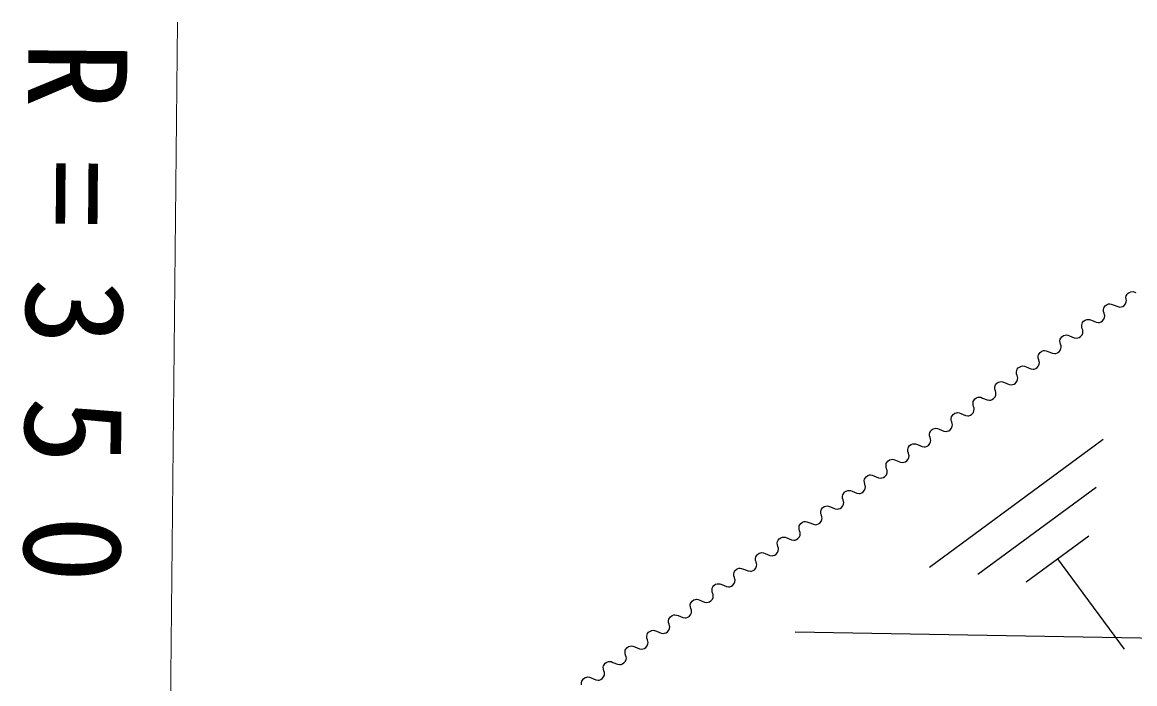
# Model space of a CAD drawing. Units: millimetres, scale not verified. Extents: x -1250 to 680000, y -1250 to 380000.
# Drawn here: x 151563 to 172152, y 315894 to 328140 of the extents above; entities that cross this region are included whole.
import ezdxf

# ---------------------------------------------------------------- set-up
doc = ezdxf.new("R2010")
doc.units = ezdxf.units.MM
doc.header["$LTSCALE"] = 1000
for name, color, linetype, lineweight in [('M-BGD', 7, 'Continuous', 25), ('M-BMK-HTXT', 7, 'Continuous', 13), ('M-STR-HTXT', 7, 'Continuous', 13)]:
    doc.layers.add(name, color=color, linetype=linetype, lineweight=lineweight)
doc.styles.add('ＭＳ ゴシック', font='')
doc.styles.get('ＭＳ ゴシック').set_extended_font_data('MS Gothic')

msp = doc.modelspace()

# ---------------------------------------------------------------- linework, layer by layer
at = {"layer": 'M-BGD'}
for p, q in [((171986, 323042), (171994, 323073)), ((171996, 323012), (171986, 323042)), ((171994, 323073), (172012, 323105)), ((172012, 323105), (172031, 323126)), ((172031, 323126), (172050, 323138)), ((172050, 323138), (172080, 323150)), ((172080, 323150), (172120, 323153)), ((172120, 323153), (172151, 323145)), ((172151, 323145), (172172, 323136)), ((171573, 322820), (171578, 322848)), ((171578, 322848), (171588, 322867)), ((171588, 322867), (171607, 322892)), ((171607, 322892), (171639, 322915)), ((171639, 322915), (171669, 322925)), ((171669, 322925), (171691, 322928)), ((171691, 322928), (171718, 322923)), ((171718, 322923), (171752, 322911)), ((171752, 322911), (171838, 322875)), ((171838, 322875), (171879, 322868)), ((171879, 322868), (171901, 322872)), ((171901, 322872), (171931, 322881)), ((171931, 322881), (171955, 322898)), ((171955, 322898), (171982, 322929)), ((171982, 322929), (171994, 322963)), ((171994, 322963), (171999, 322990)), ((171999, 322990), (171996, 323012)), ((171204, 322605), (171237, 322628)), ((171237, 322628), (171266, 322637)), ((171266, 322637), (171288, 322640)), ((171288, 322640), (171316, 322636)), ((171316, 322636), (171349, 322623)), ((171553, 322611), (171579, 322642)), ((171575, 322784), (171573, 322820)), ((171584, 322754), (171575, 322784)), ((171579, 322642), (171592, 322675)), ((171593, 322725), (171584, 322754)), ((171592, 322675), (171596, 322703)), ((171596, 322703), (171593, 322725)), ((171171, 322532), (171176, 322560)), ((171172, 322496), (171171, 322532)), ((171181, 322466), (171172, 322496)), ((171176, 322560), (171186, 322579)), ((171191, 322437), (171181, 322466)), ((171186, 322579), (171204, 322605)), ((171194, 322415), (171191, 322437)), ((171349, 322623), (171435, 322587)), ((171435, 322587), (171477, 322581)), ((171477, 322581), (171499, 322584)), ((171499, 322584), (171529, 322593)), ((171529, 322593), (171553, 322611)), ((170768, 322244), (170773, 322272)), ((170770, 322209), (170768, 322244)), ((170773, 322272), (170783, 322291)), ((170783, 322291), (170802, 322317)), ((170802, 322317), (170834, 322340)), ((170834, 322340), (170864, 322349)), ((170864, 322349), (170886, 322353)), ((170886, 322353), (170913, 322348)), ((170913, 322348), (170947, 322335)), ((170947, 322335), (171033, 322300)), ((171033, 322300), (171075, 322293)), ((171075, 322293), (171096, 322296)), ((171096, 322296), (171126, 322305)), ((171126, 322305), (171150, 322323)), ((171150, 322323), (171177, 322354)), ((171177, 322354), (171190, 322387)), ((171190, 322387), (171194, 322415)), ((170381, 322004), (170399, 322029)), ((170399, 322029), (170432, 322052)), ((170432, 322052), (170461, 322061)), ((170461, 322061), (170483, 322065)), ((170483, 322065), (170511, 322060)), ((170511, 322060), (170544, 322048)), ((170544, 322048), (170631, 322012)), ((170631, 322012), (170672, 322005)), ((170672, 322005), (170694, 322008)), ((170694, 322008), (170724, 322018)), ((170724, 322018), (170748, 322035)), ((170748, 322035), (170774, 322066)), ((170779, 322179), (170770, 322209)), ((170774, 322066), (170787, 322099)), ((170788, 322149), (170779, 322179)), ((170787, 322099), (170792, 322127)), ((170792, 322127), (170788, 322149)), ((170366, 321956), (170371, 321984)), ((170367, 321921), (170366, 321956)), ((170376, 321891), (170367, 321921)), ((170371, 321984), (170381, 322004)), ((170372, 321778), (170385, 321812)), ((170386, 321861), (170376, 321891)), ((170385, 321812), (170389, 321839)), ((170389, 321839), (170386, 321861)), ((169964, 321669), (169968, 321696)), ((169965, 321633), (169964, 321669)), ((169974, 321603), (169965, 321633)), ((169968, 321696), (169979, 321716)), ((169983, 321573), (169974, 321603)), ((169979, 321716), (169997, 321741)), ((169997, 321741), (170029, 321764)), ((170029, 321764), (170059, 321773)), ((170059, 321773), (170081, 321777)), ((170081, 321777), (170109, 321772)), ((170109, 321772), (170142, 321760)), ((170142, 321760), (170228, 321724)), ((170228, 321724), (170270, 321717)), ((170270, 321717), (170291, 321721)), ((170291, 321721), (170321, 321730)), ((170321, 321730), (170345, 321747)), ((170345, 321747), (170372, 321778)), ((169561, 321381), (169566, 321409)), ((169566, 321409), (169576, 321428)), ((169576, 321428), (169595, 321453)), ((169595, 321453), (169627, 321476)), ((169627, 321476), (169657, 321486)), ((169657, 321486), (169679, 321489)), ((169679, 321489), (169706, 321485)), ((169706, 321485), (169739, 321472)), ((169739, 321472), (169826, 321436)), ((169826, 321436), (169867, 321429)), ((169867, 321429), (169889, 321433)), ((169889, 321433), (169919, 321442)), ((169919, 321442), (169943, 321459)), ((169943, 321459), (169969, 321490)), ((169969, 321490), (169982, 321524)), ((169982, 321524), (169987, 321551)), ((169987, 321551), (169983, 321573)), ((169192, 321166), (169224, 321189)), ((169224, 321189), (169254, 321198)), ((169254, 321198), (169276, 321201)), ((169276, 321201), (169304, 321197)), ((169304, 321197), (169337, 321184)), ((169337, 321184), (169423, 321148)), ((169541, 321172), (169567, 321203)), ((169562, 321345), (169561, 321381)), ((169572, 321315), (169562, 321345)), ((169567, 321203), (169580, 321236)), ((169581, 321285), (169572, 321315)), ((169580, 321236), (169584, 321264)), ((169584, 321264), (169581, 321285)), ((169159, 321093), (169163, 321121)), ((169160, 321057), (169159, 321093)), ((169169, 321027), (169160, 321057)), ((169163, 321121), (169174, 321140)), ((169178, 320998), (169169, 321027)), ((169174, 321140), (169192, 321166)), ((169182, 320976), (169178, 320998)), ((169423, 321148), (169465, 321142)), ((169465, 321142), (169487, 321145)), ((169487, 321145), (169516, 321154)), ((169516, 321154), (169541, 321172)), ((168756, 320805), (168761, 320833)), ((168757, 320770), (168756, 320805)), ((168761, 320833), (168771, 320852)), ((168771, 320852), (168790, 320878)), ((168790, 320878), (168822, 320901)), ((168822, 320901), (168852, 320910)), ((168852, 320910), (168874, 320913)), ((168874, 320913), (168901, 320909)), ((168901, 320909), (168935, 320896)), ((168935, 320896), (169021, 320861)), ((169021, 320861), (169062, 320854)), ((169062, 320854), (169084, 320857)), ((169084, 320857), (169114, 320866)), ((169114, 320866), (169138, 320884)), ((169138, 320884), (169165, 320915)), ((169165, 320915), (169177, 320948)), ((169177, 320948), (169182, 320976)), ((168358, 320545), (168369, 320565)), ((168369, 320565), (168387, 320590)), ((168387, 320590), (168419, 320613)), ((168419, 320613), (168449, 320622)), ((168449, 320622), (168471, 320626)), ((168471, 320626), (168499, 320621)), ((168499, 320621), (168532, 320608)), ((168532, 320608), (168618, 320573)), ((168618, 320573), (168660, 320566)), ((168660, 320566), (168682, 320569)), ((168682, 320569), (168712, 320579)), ((168712, 320579), (168736, 320596)), ((168736, 320596), (168762, 320627)), ((168767, 320740), (168757, 320770)), ((168762, 320627), (168775, 320660)), ((168776, 320710), (168767, 320740)), ((168775, 320660), (168779, 320688)), ((168779, 320688), (168776, 320710)), ((168351, 318050), (171570, 320424)), ((168354, 320517), (168358, 320545)), ((168355, 320482), (168354, 320517)), ((168364, 320452), (168355, 320482)), ((168360, 320339), (168372, 320373)), ((168374, 320422), (168364, 320452)), ((168372, 320373), (168377, 320400)), ((168377, 320400), (168374, 320422)), ((167951, 320230), (167956, 320257)), ((167953, 320194), (167951, 320230)), ((167962, 320164), (167953, 320194)), ((167956, 320257), (167966, 320277)), ((167971, 320134), (167962, 320164)), ((167966, 320277), (167985, 320302)), ((167985, 320302), (168017, 320325)), ((168017, 320325), (168047, 320334)), ((168047, 320334), (168069, 320338)), ((168069, 320338), (168096, 320333)), ((168096, 320333), (168130, 320321)), ((168130, 320321), (168216, 320285)), ((168216, 320285), (168257, 320278)), ((168257, 320278), (168279, 320282)), ((168279, 320282), (168309, 320291)), ((168309, 320291), (168333, 320308)), ((168333, 320308), (168360, 320339)), ((167549, 319942), (167554, 319970)), ((167554, 319970), (167564, 319989)), ((167564, 319989), (167582, 320014)), ((167582, 320014), (167615, 320037)), ((167615, 320037), (167644, 320047)), ((167644, 320047), (167666, 320050)), ((167666, 320050), (167694, 320046)), ((167694, 320046), (167727, 320033)), ((167727, 320033), (167814, 319997)), ((167814, 319997), (167855, 319990)), ((167855, 319990), (167877, 319994)), ((167877, 319994), (167907, 320003)), ((167907, 320003), (167931, 320020)), ((167931, 320020), (167957, 320051)), ((167957, 320051), (167970, 320085)), ((167970, 320085), (167975, 320112)), ((167975, 320112), (167971, 320134)), ((167180, 319726), (167212, 319749)), ((167212, 319749), (167242, 319759)), ((167242, 319759), (167264, 319762)), ((167264, 319762), (167291, 319758)), ((167291, 319758), (167325, 319745)), ((167325, 319745), (167411, 319709)), ((167528, 319733), (167555, 319764)), ((167550, 319906), (167549, 319942)), ((167559, 319876), (167550, 319906)), ((167555, 319764), (167567, 319797)), ((167569, 319846), (167559, 319876)), ((167567, 319797), (167572, 319825)), ((167572, 319825), (167569, 319846)), ((167147, 319654), (167151, 319682)), ((167148, 319618), (167147, 319654)), ((167157, 319588), (167148, 319618)), ((167151, 319682), (167161, 319701)), ((167166, 319559), (167157, 319588)), ((167161, 319701), (167180, 319726)), ((167165, 319509), (167170, 319537)), ((167170, 319537), (167166, 319559)), ((167411, 319709), (167452, 319702)), ((167452, 319702), (167474, 319706)), ((167474, 319706), (167504, 319715)), ((167504, 319715), (167528, 319733)), ((166744, 319366), (166749, 319394)), ((166745, 319331), (166744, 319366)), ((166755, 319301), (166745, 319331)), ((166749, 319394), (166759, 319413)), ((166759, 319413), (166777, 319439)), ((166777, 319439), (166810, 319462)), ((166810, 319462), (166840, 319471)), ((166840, 319471), (166861, 319474)), ((166861, 319474), (166889, 319470)), ((166889, 319470), (166922, 319457)), ((166922, 319457), (167009, 319422)), ((167009, 319422), (167050, 319415)), ((167050, 319415), (167072, 319418)), ((167072, 319418), (167102, 319427)), ((167102, 319427), (167126, 319445)), ((167126, 319445), (167152, 319476)), ((167152, 319476), (167165, 319509)), ((171435, 319529), (169246, 317915)), ((166346, 319106), (166357, 319126)), ((166357, 319126), (166375, 319151)), ((166375, 319151), (166407, 319174)), ((166407, 319174), (166437, 319183)), ((166437, 319183), (166459, 319187)), ((166459, 319187), (166487, 319182)), ((166487, 319182), (166520, 319169)), ((166520, 319169), (166606, 319134)), ((166606, 319134), (166648, 319127)), ((166648, 319127), (166669, 319130)), ((166669, 319130), (166699, 319140)), ((166699, 319140), (166724, 319157)), ((166724, 319157), (166750, 319188)), ((166750, 319188), (166763, 319221)), ((166764, 319271), (166755, 319301)), ((166763, 319221), (166767, 319249)), ((166767, 319249), (166764, 319271)), ((166342, 319078), (166346, 319106)), ((166343, 319043), (166342, 319078)), ((166352, 319013), (166343, 319043)), ((166348, 318900), (166360, 318934)), ((166361, 318983), (166352, 319013)), ((166360, 318934), (166365, 318961)), ((166365, 318961), (166361, 318983)), ((165939, 318791), (165944, 318818)), ((165940, 318755), (165939, 318791)), ((165950, 318725), (165940, 318755)), ((165944, 318818), (165954, 318838)), ((165959, 318695), (165950, 318725)), ((165954, 318838), (165972, 318863)), ((165972, 318863), (166005, 318886)), ((166005, 318886), (166035, 318895)), ((166035, 318895), (166056, 318899)), ((166056, 318899), (166084, 318894)), ((166084, 318894), (166118, 318882)), ((166118, 318882), (166204, 318846)), ((166204, 318846), (166245, 318839)), ((166245, 318839), (166267, 318842)), ((166267, 318842), (166297, 318852)), ((166297, 318852), (166321, 318869)), ((166321, 318869), (166348, 318900)), ((165537, 318503), (165541, 318530)), ((165541, 318530), (165552, 318550)), ((165552, 318550), (165570, 318575)), ((165570, 318575), (165602, 318598)), ((165602, 318598), (165632, 318608)), ((165632, 318608), (165654, 318611)), ((165654, 318611), (165682, 318606)), ((165682, 318606), (165715, 318594)), ((165715, 318594), (165801, 318558)), ((165801, 318558), (165843, 318551)), ((165843, 318551), (165865, 318555)), ((165865, 318555), (165895, 318564)), ((165895, 318564), (165919, 318581)), ((165919, 318581), (165945, 318612)), ((165945, 318612), (165958, 318646)), ((165958, 318646), (165962, 318673)), ((165962, 318673), (165959, 318695)), ((170141, 317780), (171300, 318635)), ((165168, 318287), (165200, 318310)), ((165200, 318310), (165230, 318320)), ((165230, 318320), (165252, 318323)), ((165252, 318323), (165279, 318319)), ((165279, 318319), (165313, 318306)), ((165313, 318306), (165399, 318270)), ((165516, 318293), (165543, 318324)), ((165538, 318467), (165537, 318503)), ((165547, 318437), (165538, 318467)), ((165543, 318324), (165555, 318358)), ((165556, 318407), (165547, 318437)), ((165555, 318358), (165560, 318385)), ((165560, 318385), (165556, 318407)), ((165134, 318215), (165139, 318243)), ((165136, 318179), (165134, 318215)), ((165145, 318149), (165136, 318179)), ((165139, 318243), (165149, 318262)), ((165154, 318120), (165145, 318149)), ((165149, 318262), (165168, 318287)), ((165153, 318070), (165157, 318098)), ((165157, 318098), (165154, 318120)), ((165399, 318270), (165440, 318264)), ((165440, 318264), (165462, 318267)), ((165462, 318267), (165492, 318276)), ((165492, 318276), (165516, 318293)), ((170720, 318207), (171955, 316533)), ((164732, 317927), (164736, 317955)), ((164733, 317892), (164732, 317927)), ((164742, 317862), (164733, 317892)), ((164736, 317955), (164747, 317974)), ((164747, 317974), (164765, 318000)), ((164765, 318000), (164797, 318023)), ((164797, 318023), (164827, 318032)), ((164827, 318032), (164849, 318035)), ((164849, 318035), (164877, 318031)), ((164877, 318031), (164910, 318018)), ((164910, 318018), (164996, 317983)), ((164996, 317983), (165038, 317976)), ((165038, 317976), (165060, 317979)), ((165060, 317979), (165090, 317988)), ((165090, 317988), (165114, 318006)), ((165114, 318006), (165140, 318037)), ((165140, 318037), (165153, 318070)), ((164334, 317667), (164344, 317686)), ((164344, 317686), (164363, 317712)), ((164363, 317712), (164395, 317735)), ((164395, 317735), (164425, 317744)), ((164425, 317744), (164447, 317747)), ((164447, 317747), (164474, 317743)), ((164474, 317743), (164508, 317730)), ((164508, 317730), (164594, 317695)), ((164594, 317695), (164635, 317688)), ((164635, 317688), (164657, 317691)), ((164657, 317691), (164687, 317701)), ((164687, 317701), (164711, 317718)), ((164711, 317718), (164738, 317749)), ((164738, 317749), (164750, 317782)), ((164752, 317832), (164742, 317862)), ((164750, 317782), (164755, 317810)), ((164755, 317810), (164752, 317832)), ((164329, 317639), (164334, 317667)), ((164331, 317604), (164329, 317639)), ((164340, 317574), (164331, 317604)), ((164335, 317461), (164348, 317494)), ((164349, 317544), (164340, 317574)), ((164348, 317494), (164353, 317522)), ((164353, 317522), (164349, 317544)), ((163927, 317352), (163932, 317379)), ((163928, 317316), (163927, 317352)), ((163937, 317286), (163928, 317316)), ((163932, 317379), (163942, 317399)), ((163947, 317256), (163937, 317286)), ((163942, 317399), (163960, 317424)), ((163960, 317424), (163993, 317447)), ((163993, 317447), (164022, 317456)), ((164022, 317456), (164044, 317460)), ((164044, 317460), (164072, 317455)), ((164072, 317455), (164105, 317442)), ((164105, 317442), (164191, 317407)), ((164191, 317407), (164233, 317400)), ((164233, 317400), (164255, 317404)), ((164255, 317404), (164285, 317413)), ((164285, 317413), (164309, 317430)), ((164309, 317430), (164335, 317461)), ((163524, 317064), (163529, 317091)), ((163529, 317091), (163539, 317111)), ((163539, 317111), (163558, 317136)), ((163558, 317136), (163590, 317159)), ((163590, 317159), (163620, 317168)), ((163620, 317168), (163642, 317172)), ((163642, 317172), (163669, 317167)), ((163669, 317167), (163703, 317155)), ((163703, 317155), (163789, 317119)), ((163789, 317119), (163830, 317112)), ((163830, 317112), (163852, 317116)), ((163852, 317116), (163882, 317125)), ((163882, 317125), (163906, 317142)), ((163906, 317142), (163933, 317173)), ((163933, 317173), (163946, 317207)), ((163946, 317207), (163950, 317234)), ((163950, 317234), (163947, 317256)), ((163155, 316848), (163188, 316871)), ((163188, 316871), (163217, 316881)), ((163217, 316881), (163239, 316884)), ((163239, 316884), (163267, 316880)), ((163267, 316880), (163300, 316867)), ((163300, 316867), (163387, 316831)), ((163504, 316854), (163530, 316885)), ((163526, 317028), (163524, 317064)), ((163535, 316998), (163526, 317028)), ((163530, 316885), (163543, 316919)), ((163544, 316968), (163535, 316998)), ((163543, 316919), (163548, 316946)), ((163548, 316946), (163544, 316968)), ((163122, 316776), (163127, 316803)), ((163123, 316740), (163122, 316776)), ((163133, 316710), (163123, 316740)), ((163127, 316803), (163137, 316823)), ((163142, 316680), (163133, 316710)), ((163137, 316823), (163155, 316848)), ((163141, 316631), (163145, 316659)), ((163145, 316659), (163142, 316680)), ((163387, 316831), (163428, 316824)), ((163428, 316824), (163450, 316828)), ((163450, 316828), (163480, 316837)), ((163480, 316837), (163504, 316854)), ((183821, 316534), (165867, 316850)), ((162720, 316488), (162724, 316516)), ((162721, 316453), (162720, 316488)), ((162730, 316423), (162721, 316453)), ((162724, 316516), (162735, 316535)), ((162735, 316535), (162753, 316561)), ((162753, 316561), (162785, 316584)), ((162785, 316584), (162815, 316593)), ((162815, 316593), (162837, 316596)), ((162837, 316596), (162864, 316592)), ((162864, 316592), (162898, 316579)), ((162898, 316579), (162984, 316544)), ((162984, 316544), (163026, 316537)), ((163026, 316537), (163047, 316540)), ((163047, 316540), (163077, 316549)), ((163077, 316549), (163101, 316567)), ((163101, 316567), (163128, 316598)), ((163128, 316598), (163141, 316631)), ((162322, 316228), (162332, 316247)), ((162332, 316247), (162351, 316273)), ((162351, 316273), (162383, 316296)), ((162383, 316296), (162413, 316305)), ((162413, 316305), (162435, 316309)), ((162435, 316309), (162462, 316304)), ((162462, 316304), (162495, 316291)), ((162495, 316291), (162582, 316256)), ((162582, 316256), (162623, 316249)), ((162623, 316249), (162645, 316252)), ((162645, 316252), (162675, 316261)), ((162675, 316261), (162699, 316279)), ((162699, 316279), (162725, 316310)), ((162725, 316310), (162738, 316343)), ((162739, 316393), (162730, 316423)), ((162738, 316343), (162743, 316371)), ((162743, 316371), (162739, 316393)), ((162317, 316200), (162322, 316228)), ((162318, 316165), (162317, 316200)), ((162328, 316135), (162318, 316165)), ((162323, 316022), (162336, 316055)), ((162337, 316105), (162328, 316135)), ((162336, 316055), (162340, 316083)), ((162340, 316083), (162337, 316105)), ((161915, 315912), (161919, 315940)), ((161916, 315877), (161915, 315912)), ((161919, 315940), (161930, 315960)), ((161930, 315960), (161948, 315985)), ((161948, 315985), (161980, 316008)), ((161980, 316008), (162010, 316017)), ((162010, 316017), (162032, 316021)), ((162032, 316021), (162060, 316016)), ((162060, 316016), (162093, 316003)), ((162093, 316003), (162179, 315968)), ((162179, 315968), (162221, 315961)), ((162221, 315961), (162243, 315964)), ((162243, 315964), (162272, 315974)), ((162272, 315974), (162297, 315991)), ((162297, 315991), (162323, 316022))]:
    msp.add_line(p, q, dxfattribs=at)
at = {"layer": 'M-STR-HTXT'}
msp.add_line((153908, 276759), (154435, 328140), dxfattribs=at)

# ---------------------------------------------------------------- texts
at = {"layer": 'M-BMK-HTXT', "insert": (151648, 327795), "char_height": 1833, "attachment_point": 7, "rotation": 269.5, "style": 'ＭＳ ゴシック'}
msp.add_mtext('\\T1.76;R=350', dxfattribs=at)

doc.saveas('drawing.dxf')
